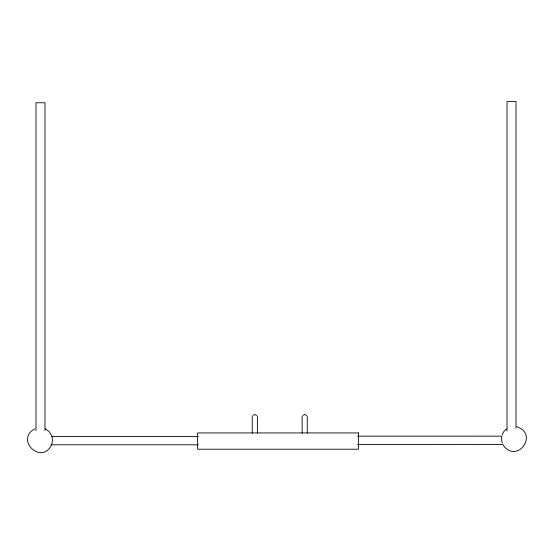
<?xml version="1.0" encoding="UTF-8"?>
<svg xmlns="http://www.w3.org/2000/svg" width="554" height="554" viewBox="0 0 554 554"><rect width="100%" height="100%" fill="white"/><g stroke="black" fill="none" stroke-linecap="round" stroke-linejoin="round"><path stroke-width="0.83" d="M501.605 437.078L501.495 439.509L502.222 443.075M51.82 444.211L52.512 440.638L52.138 437.009M502.18 434.71L503.884 431.49L506.446 428.9M51.356 445.34C41.017 465.277 14.91 439.433 34.743 428.893M252.915 415.493L254.875 414.475L256.758 415.618M302.816 415.493L304.769 414.475L306.66 415.618M357.752 436.15L502.256 436.171M51.467 436.538L198.318 436.538M357.752 444.412L503.094 444.433M50.739 444.793L198.318 444.793M516.854 426.774C539.153 434.177 517.027 464.328 503.274 445.271M45.359 428.838L49.264 431.704L51.778 435.846M516.009 428.401L516.009 101.507L507.021 101.507L507.021 430.998M307.276 416.476L307.276 433.117M302.152 416.317L302.152 433.131M257.375 416.476L257.375 433.117M252.25 416.317L252.25 433.131M44.978 430.52L44.978 102.76L35.989 102.76L35.989 430.52M358.396 432.944L197.598 432.944L197.598 449.211L358.396 449.211L358.396 432.944"/></g></svg>
